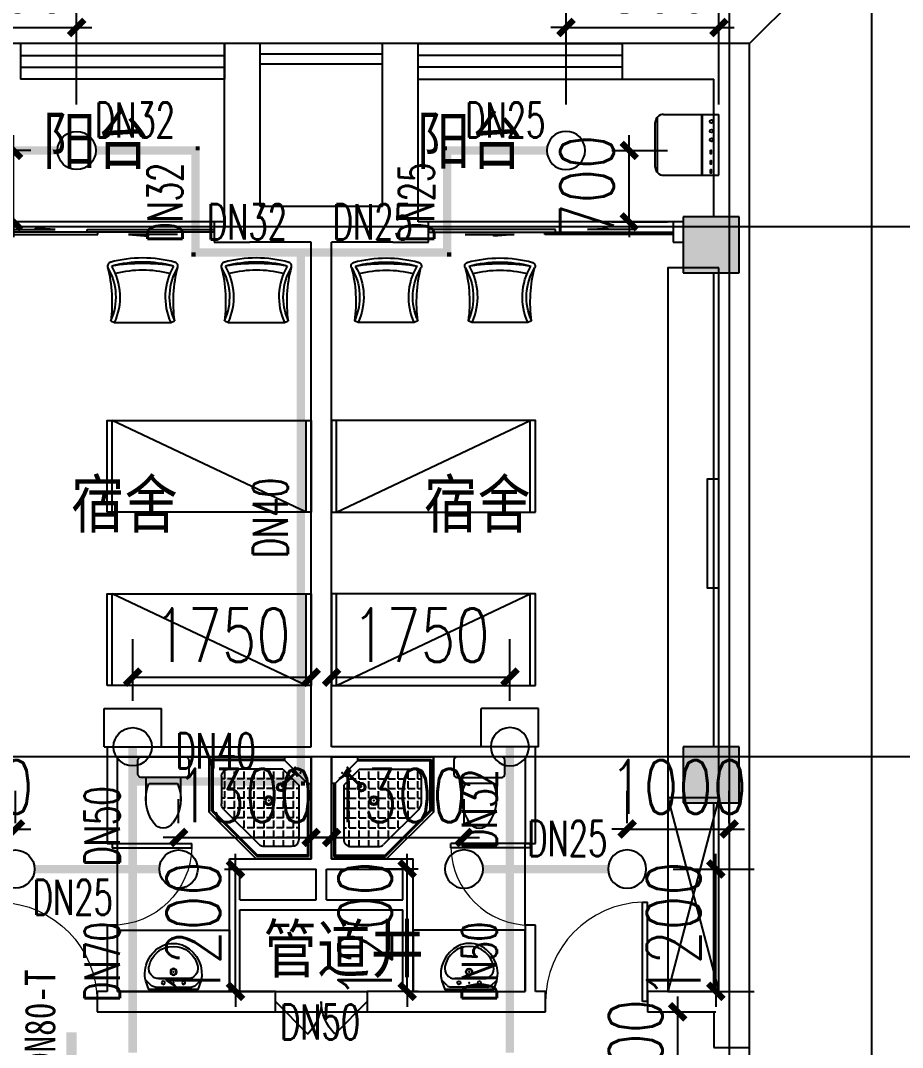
# Model space of a CAD drawing. Extents: x 0 to 2838408, y -923048 to 203859.
# Drawn here: x 2781013 to 2789663, y -199542 to -189467 of the extents above; entities that cross this region are included whole.
import ezdxf
from ezdxf.enums import TextEntityAlignment as Align

# ---------------------------------------------------------------- set-up
doc = ezdxf.new("R2010")
doc.units = 0
doc.header["$LTSCALE"] = 1000
for name, color, linetype in [('A-Fixt', 81, 'Continuous'), ('CLAYER', 7, 'Continuous'), ('COLUMN', 9, 'Continuous'), ('DOOR_FIRE', 4, 'Continuous'), ('DOTE', 8, 'Continuous'), ('E2-栏杆', 92, 'Continuous'), ('EQUIP_喷头', 7, 'Continuous'), ('GROUND', 2, 'Continuous'), ('PIPE-喷淋', 6, 'Continuous'), ('PUB_HATCH', 8, 'Continuous'), ('PUB_TEXT', 7, 'Continuous'), ('TEXT_喷淋', 7, 'Continuous'), ('TWT_DIM', 3, 'Continuous'), ('WALL', 9, 'Continuous'), ('WINDOW', 4, 'Continuous'), ('XREF', 8, 'Continuous'), ('抗震支吊架', 2, 'Continuous'), ('洁具', 213, 'Continuous'), ('配景', 3, 'Continuous')]:
    doc.layers.add(name, color=color, linetype=linetype)
doc.styles.add('_TCH_DIM_T3', font='SIMPLEX', dxfattribs={"width": 0.75, "bigfont": 'HZTXT'})
doc.styles.add('_TWT_PIPEDN', font='SIMPLEX', dxfattribs={"width": 0.8, "height": 2.3, "bigfont": 'HZTXT'})
doc.styles.add('kzcad', font='', dxfattribs={"width": 0.8})
doc.styles.get("Standard").update_dxf_attribs({"font": 'geniso.shx', "bigfont": 'hztxt.shx'})
doc.styles.get('kzcad').set_extended_font_data('SimSun')
doc.dimstyles.new('_TWT_ARCH&&150', dxfattribs={"dimtxt": 525, "dimasz": 150, "dimexe": 375, "dimexo": 450, "dimgap": 150, "dimtad": 1, "dimdec": 0, "dimzin": 0, "dimdsep": 46, "dimtxsty": '_TCH_DIM_T3', "dimblk": 'ARCHTICK', "dimcen": 0.09, "dimclrt": 7, "dimazin": 2, "dimtfac": 1, "dimtdec": 0, "dimtix": 1, "dimtmove": 2, "dimatfit": 3, "dimfxl": 1, "dimtolj": 1, "dimtzin": 0, "dimarcsym": 0})

# ---------------------------------------------------------------- blocks, each defined once
blk = doc.blocks.new('1F平面-CAD导入_dwg_Drawing4_t3_dwg_$plan$00001613-474159-1F-927810-1F')
at = {"layer": '洁具'}
for p, q in [((-30, 250), (-170, 250)), ((-200, 170), (-430, 170)), ((-260, -140), (-260, 140)), ((-200, -170), (-200, -220)), ((-170, -250), (-30, -250))]:
    blk.add_line(p, q, dxfattribs=at)
for points in [[(-200, 220), (-200, 170), (-200, -170), (-430, -170)], [(0, -220), (0, 220)]]:
    blk.add_lwpolyline(points, dxfattribs=at)
for centre, radius, start, end in [((-170, 220), 30, 90, 180), ((-30, 220), 30, 0, 90), ((-413, -227), 398, 67.4505, 126.6381), ((-590, 0), 110, 123.4509, 236.5491), ((-413, 227), 398, 233.3619, 292.5495), ((-170, -220), 30, 180, 270), ((-30, -220), 30, 270, 0)]:
    blk.add_arc(centre, radius, start, end, dxfattribs=at)
blk = doc.blocks.new('$lvtry$00000169')
at = {"color": 0}
for p, q in [((259, -36), (259, 0)), ((259, -36), (36, -259)), ((259, -24), (976, -24)), ((259, -36), (964, -36)), ((964, -36), (976, -24)), ((964, -36), (964, -525)), ((976, -24), (976, -530)), ((276, -120), (120, -276)), ((144, -151), (291, -298)), ((151, -144), (298, -291)), ((270, -213), (270, -143)), ((276, -120), (808, -120)), ((366, -213), (366, -143)), ((462, -213), (462, -143)), ((558, -213), (558, -143)), ((655, -213), (655, -143)), ((751, -213), (751, -143)), ((847, -213), (847, -143)), ((880, -192), (880, -460)), ((36, -259), (0, -259)), ((24, -259), (24, -976)), ((36, -259), (36, -964)), ((120, -276), (120, -808)), ((173, -309), (173, -239)), ((183, -213), (205, -213)), ((220, -213), (243, -213)), ((270, -213), (340, -213)), ((270, -263), (270, -239)), ((366, -213), (436, -213)), ((366, -309), (366, -239)), ((462, -213), (532, -213)), ((462, -309), (462, -239)), ((558, -213), (628, -213)), ((558, -309), (558, -239)), ((655, -213), (725, -213)), ((655, -309), (655, -239)), ((751, -213), (821, -213)), ((751, -309), (751, -239)), ((847, -213), (880, -213)), ((847, -309), (847, -239)), ((120, -309), (147, -309)), ((173, -309), (243, -309)), ((173, -405), (173, -335)), ((270, -405), (270, -335)), ((334, -309), (340, -309)), ((366, -309), (436, -309)), ((366, -405), (366, -335)), ((462, -309), (532, -309)), ((462, -405), (462, -335)), ((558, -309), (628, -309)), ((558, -405), (558, -335)), ((655, -309), (725, -309)), ((655, -405), (655, -335)), ((751, -309), (821, -309)), ((751, -405), (751, -335)), ((847, -309), (880, -309)), ((847, -405), (847, -335)), ((120, -405), (147, -405)), ((120, -501), (147, -501)), ((173, -405), (243, -405)), ((173, -501), (173, -431)), ((173, -501), (243, -501)), ((270, -405), (340, -405)), ((270, -501), (270, -431)), ((270, -501), (340, -501)), ((366, -405), (379, -405)), ((366, -501), (366, -431)), ((366, -501), (436, -501)), ((462, -405), (532, -405)), ((462, -501), (462, -431)), ((462, -501), (532, -501)), ((558, -405), (628, -405)), ((558, -501), (558, -431)), ((558, -501), (628, -501)), ((655, -405), (725, -405)), ((655, -501), (655, -431)), ((655, -501), (725, -501)), ((751, -405), (821, -405)), ((751, -501), (751, -431)), ((751, -501), (821, -501)), ((847, -405), (880, -405)), ((847, -501), (847, -431)), ((847, -501), (867, -501)), ((120, -598), (147, -598)), ((173, -598), (173, -528)), ((173, -598), (243, -598)), ((270, -598), (270, -528)), ((270, -598), (340, -598)), ((366, -598), (366, -528)), ((366, -598), (436, -598)), ((462, -598), (462, -528)), ((462, -598), (532, -598)), ((859, -511), (511, -859)), ((964, -525), (525, -964)), ((976, -530), (530, -976)), ((558, -598), (558, -528)), ((558, -598), (628, -598)), ((655, -598), (655, -528)), ((655, -598), (725, -598)), ((751, -598), (751, -528)), ((751, -598), (773, -598)), ((964, -525), (976, -530)), ((120, -694), (147, -694)), ((173, -694), (173, -624)), ((173, -694), (243, -694)), ((270, -694), (270, -624)), ((270, -694), (340, -694)), ((366, -694), (366, -624)), ((366, -694), (436, -694)), ((462, -694), (462, -624)), ((462, -694), (532, -694)), ((558, -694), (558, -624)), ((558, -694), (628, -694)), ((655, -694), (655, -624)), ((655, -694), (676, -694)), ((120, -790), (147, -790)), ((173, -790), (173, -720)), ((173, -790), (243, -790)), ((270, -790), (270, -720)), ((270, -790), (340, -790)), ((366, -790), (366, -720)), ((366, -790), (436, -790)), ((462, -790), (462, -720)), ((462, -790), (532, -790)), ((558, -790), (558, -720)), ((558, -790), (580, -790)), ((173, -878), (173, -816)), ((192, -880), (460, -880)), ((270, -880), (270, -816)), ((366, -880), (366, -816)), ((462, -880), (462, -816)), ((36, -964), (24, -976)), ((24, -976), (530, -976)), ((36, -964), (525, -964)), ((525, -964), (530, -976))]:
    blk.add_line(p, q, dxfattribs=at)
blk.add_lwpolyline([(0, 0), (0, -1000), (540, -1000), (1000, -540), (1000, 0)], close=True)
for points in [[(0, 0), (0, -1000)], [(0, 0), (1000, 0)], [(1000, 0), (1000, -540)], [(136, -190), (148, -178), (132, -162), (121, -174)], [(190, -136), (178, -148), (162, -132), (174, -121)], [(1000, -540), (540, -1000)], [(0, -1000), (540, -1000)]]:
    blk.add_lwpolyline(points, close=True, dxfattribs=at)
for radius in [43.8, 31.1]:
    blk.add_circle((416, -428), radius, dxfattribs=at)
for centre, radius, start, end in [((808, -192), 72, 0, 90), ((296, -296), 40.6, 142.583, 128.4197), ((296, -296), 28.6, 145.828, 125.6599), ((808, -460), 72, 315, 0), ((192, -808), 72, 180, 270), ((460, -808), 72, 270, 315)]:
    blk.add_arc(centre, radius, start, end, dxfattribs=at)
for p in [(103, -156, 0), (156, -102, 0), (416, -428, 0)]:
    blk.add_point(p, dxfattribs=at)
blk = doc.blocks.new('$lvtry$00000178')
at = {"color": 0}
for p, q in [((-238, 0), (238, 0)), ((-214, -36), (-272, -91)), ((-180, -23), (180, -23)), ((216, -37), (268, -91)), ((-142, -105), (140, -105)), ((140, -105), (-142, -105))]:
    blk.add_line(p, q, dxfattribs=at)
blk.add_lwpolyline([(-104, -430, 0.224698), (110, -425, 0.348046), (269, -79), (239, 0), (-241, 0), (-271, -79, 0.356844)], format="xyb", close=True, dxfattribs=at)
for centre, radius in [((-100, -65), 16.3), ((100, -65), 16.3), ((1, -172), 31.6)]:
    blk.add_circle(centre, radius, dxfattribs=at)
at = {"color": 0, "lineweight": 13}
blk.add_circle((1, -172), 23, dxfattribs=at)
at = {"color": 0}
for centre, radius, start, end in [((-180, -73), 50, 90, 133.181), ((180, -73), 50, 44.5607, 90), ((-142, -205), 100, 90, 190.5602), ((140, -205), 100, 349.4398, 90), ((-1, -179), 243, 190.5602, 349.4398)]:
    blk.add_arc(centre, radius, start, end, dxfattribs=at)
for p in [(0, -65), (1, -172)]:
    blk.add_point(p, dxfattribs=at)
blk = doc.blocks.new('A$C70365C93')
at = {"layer": '洁具'}
blk.add_lwpolyline([(-1900, 2300), (-1900, 1700), (-800, 1700), (-800, 2300)], close=True, dxfattribs=at)
blk.add_blockref('$lvtry$00000178', (-1350, 2280), dxfattribs=at)
at = {"layer": '洁具', "rotation": 180}
blk.add_blockref('$lvtry$00000169', (0, 0), dxfattribs=at)
at = {"layer": '洁具', "extrusion": (0, 0, -1), "xscale": -1, "zscale": -1, "rotation": 90}
blk.add_blockref('1F平面-CAD导入_dwg_Drawing4_t3_dwg_$plan$00001613-474159-1F-927810-1F', (1450, 0), dxfattribs=at)
blk = doc.blocks.new('单人床')
at = {"layer": 'A-Fixt'}
for p, q in [((47774, 13973), (48674, 13973)), ((47774, 12073), (48674, 13973)), ((47774, 12073), (48674, 12073))]:
    blk.add_line(p, q, dxfattribs=at)
blk.add_lwpolyline([(47774, 14023), (48674, 14023), (48674, 12023), (47774, 12023), (47774, 14023)], dxfattribs=at)
blk = doc.blocks.new('CH_AP01')
for p, q in [((-311, 17), (-275, 0)), ((-275, 0), (275, 0)), ((275, 0), (311, 17))]:
    blk.add_line(p, q)
for centre, radius, start, end in [((0, -579), 1213, 74.7104, 105.2896), ((-307, 555), 37.8, 100.1859, 202.8359), ((-1658, 202), 1360, 352.1659, 14.4283), ((-824, 250), 563, 335.5038, 31.0903), ((0, -579), 1173, 75.0287, 104.9713), ((0, -1278), 1857, 80.611, 99.389), ((-824, 250), 603, 335.5038, 30.2691), ((0, -579), 1093, 75.8767, 104.1233), ((824, 250), 603, 149.7309, 204.4962), ((824, 250), 563, 148.9097, 204.4962), ((1658, 202), 1360, 165.5717, 187.8341), ((307, 555), 37.8, 337.1641, 79.8141)]:
    blk.add_arc(centre, radius, start, end)
blk = doc.blocks.new('A$C61295E98')
at = {"color": 3}
for p, q in [((544, 598), (0, 598)), ((0, 598), (0, 0)), ((161, 598), (161, 0)), ((170, 0), (170, 598)), ((603, 572), (603, 26)), ((624, 518), (624, 80)), ((544, 0), (0, 0))]:
    blk.add_line(p, q, dxfattribs=at)
for points in [[(82, 540), (75, 540), (75, 577), (82, 577)], [(82, 453), (75, 453), (75, 490), (82, 490)], [(82, 353), (75, 353), (75, 389), (82, 389)]]:
    blk.add_lwpolyline(points, close=True, dxfattribs=at)
for centre in [(74, 250), (74, 164), (74, 71)]:
    blk.add_circle(centre, 15.7, dxfattribs=at)
for centre, start, end in [((544, 518), 360, 90), ((544, 80), 270, 0)]:
    blk.add_arc(centre, 80, start, end, dxfattribs=at)
blk = doc.blocks.new('宿舍')
at = {"layer": 'A-Fixt'}
for p, q in [((47854, 13802), (48354, 15702)), ((48354, 13802), (47854, 15702)), ((47854, 13802), (48354, 13802))]:
    blk.add_line(p, q, dxfattribs=at)
for points in [[(47854, 8602), (48354, 8602), (48354, 15702), (47854, 15702)], [(47854, 10676), (47970, 10676), (47970, 11743), (47854, 11743)]]:
    blk.add_lwpolyline(points, close=True, dxfattribs=at)
at = {"xscale": -1, "rotation": 90}
for p in [(63677, 60475), (63677, 58775)]:
    blk.add_blockref('单人床', p, dxfattribs=at)
at = {"layer": 'A-Fixt', "xscale": -1, "rotation": 180}
for p in [(50002, 9140), (51117, 9140)]:
    blk.add_blockref('CH_AP01', p, dxfattribs=at)
at = {"layer": '配景', "color": 252}
blk.add_blockref('A$C61295E98', (47854, 7097), dxfattribs=at)
blk = doc.blocks.new('$DorLib2D$00000116')
at = {"color": 0}
for p, q in [((-0.5, 0), (-0.146, 0.354)), ((0.5, 0), (0.146, 0.354))]:
    blk.add_line(p, q, dxfattribs=at)
for centre, start, end in [((-0.5, 0), 0, 45), ((0.5, 0), 135, 180)]:
    blk.add_arc(centre, 0.5, start, end, dxfattribs=at)
blk = doc.blocks.new('$DorLib2D$00000001')
for p, q in [((0.45, 0.975), (0.5, 0.975)), ((0.45, 0), (0.45, 0.975)), ((0.5, 0), (0.5, 0.975)), ((0.5, 0), (0.45, 0))]:
    blk.add_line(p, q)
at = {"lineweight": 13}
blk.add_arc((0.475, 0), 0.975, 91.4693, 180, dxfattribs=at)
blk = doc.blocks.new('$WINLIB2D$00000001')
at = {"color": 0}
for points in [[(-0.5, 0.5), (-0.5, -0.5)], [(-0.5, 0.5), (0.5, 0.5)], [(0.5, -0.5), (0.5, 0.5)], [(0.5, 0.1667), (-0.5, 0.1667)], [(0.5, -0.1667), (-0.5, -0.1667)], [(-0.5, -0.5), (0.5, -0.5)]]:
    blk.add_lwpolyline(points, dxfattribs=at)
blk = doc.blocks.new('$DorLib2D$00000131')
at = {"color": 0, "linetype": 'Continuous'}
for p, q in [((0.15, 0.125), (0.2319, 0.1973)), ((0.2319, 0.1973), (0.2319, 0.125)), ((-0.5, 0.125), (-0.5, 0)), ((0.0192, 0.125), (-0.5, 0.125)), ((0.0192, 0), (0.0192, 0.125)), ((0.35, 0.125), (0.15, 0.125)), ((-0.5, 0), (0.0192, 0)), ((-0.024, 0), (0.5, 0)), ((-0.024, -0.125), (-0.024, 0)), ((0.5, 0), (0.5, -0.125)), ((-0.35, -0.125), (-0.15, -0.125)), ((-0.2319, -0.1973), (-0.2319, -0.125)), ((-0.15, -0.125), (-0.2319, -0.1973)), ((0.5, -0.125), (-0.024, -0.125))]:
    blk.add_line(p, q, dxfattribs=at)
blk = doc.blocks.new('1F1')
at = {"layer": 'PUB_HATCH'}
for points in [[(2452016.7, -191392.2), (2451466.7, -191392.2), (2451466.7, -191942.2), (2452016.7, -191942.2)], [(2452016.7, -196592.2), (2451466.7, -196592.2), (2451466.7, -197142.2), (2452016.7, -197142.2)]]:
    blk.add_hatch(color=256, dxfattribs=at).paths.add_polyline_path(points)
at = {"layer": 'COLUMN'}
for p, q in [((2452016.7, -191392.2), (2451466.7, -191392.2)), ((2451466.7, -191392.2), (2451466.7, -191942.2)), ((2452016.7, -191942.2), (2452016.7, -191392.2)), ((2451466.7, -191942.2), (2452016.7, -191942.2)), ((2452016.7, -196592.2), (2451466.7, -196592.2)), ((2451466.7, -196592.2), (2451466.7, -197142.2)), ((2452016.7, -197142.2), (2452016.7, -196592.2)), ((2451466.7, -197142.2), (2452016.7, -197142.2))]:
    blk.add_line(p, q, dxfattribs=at)
at = {"layer": 'DOOR_FIRE'}
for p, q in [((2447466.7, -198992.2), (2448366.7, -198992.2)), ((2447466.7, -199192.2), (2448366.7, -199192.2))]:
    blk.add_line(p, q, dxfattribs=at)
at = {"layer": 'DOTE'}
for p, q in [((2451916.7, -187892.2), (2451916.7, -271092.2)), ((2453916.7, -191492.2), (2343216.7, -191492.2)), ((2453916.7, -196692.2), (2343216.7, -196692.2))]:
    blk.add_line(p, q, dxfattribs=at)
at = {"layer": 'E2-栏杆'}
for points in [[(2447316.7, -189792.2), (2448516.7, -189792.2)], [(2447316.7, -189892.2), (2448516.7, -189892.2)]]:
    blk.add_lwpolyline(points, dxfattribs=at)
at = {"layer": 'GROUND'}
for p, q in [((2452116.7, -189692.2), (2453316.7, -188492.2)), ((2453316.7, -270492.2), (2453316.7, -188492.2)), ((2452116.7, -189692.2), (2439316.7, -189692.2)), ((2452116.7, -269292.2), (2452116.7, -189692.2))]:
    blk.add_line(p, q, dxfattribs=at)
at = {"layer": 'WALL'}
for p, q in [((2447316.7, -189692.2), (2446966.7, -189692.2)), ((2446966.7, -189692.2), (2446966.7, -190042.2)), ((2447316.7, -191292.2), (2447316.7, -189692.2)), ((2448516.7, -191292.2), (2448516.7, -189692.2)), ((2448866.7, -189692.2), (2448516.7, -189692.2)), ((2448866.7, -190042.2), (2448866.7, -189692.2)), ((2452116.7, -189692.2), (2450866.7, -189692.2)), ((2450866.7, -189692.2), (2450866.7, -190042.2)), ((2452116.7, -191492.2), (2452116.7, -189692.2)), ((2446966.7, -191442.2), (2446966.7, -190042.2)), ((2448866.7, -191442.2), (2448866.7, -190042.2)), ((2450866.7, -190042.2), (2451766.7, -190042.2)), ((2451766.7, -191392.2), (2451766.7, -190042.2)), ((2447916.7, -191292.2), (2447316.7, -191292.2)), ((2448516.7, -191292.2), (2447916.7, -191292.2)), ((2446966.7, -191442.2), (2446866.7, -191442.2)), ((2446866.7, -191442.2), (2446866.7, -191642.2)), ((2448966.7, -191442.2), (2448866.7, -191442.2)), ((2448966.7, -191642.2), (2448966.7, -191442.2)), ((2451466.7, -191442.2), (2451366.7, -191442.2)), ((2451366.7, -191442.2), (2451366.7, -191642.2)), ((2452116.7, -196867.2), (2452116.7, -191492.2)), ((2446866.7, -191642.2), (2447216.7, -191642.2)), ((2447816.7, -191642.2), (2447216.7, -191642.2)), ((2447816.7, -196592.2), (2447816.7, -191642.2)), ((2448616.7, -191642.2), (2448016.7, -191642.2)), ((2448016.7, -196592.2), (2448016.7, -191642.2)), ((2448616.7, -191642.2), (2448966.7, -191642.2)), ((2451366.7, -191642.2), (2451466.7, -191642.2)), ((2451766.7, -196592.2), (2451766.7, -191942.2)), ((2445816.7, -196592.2), (2447816.7, -196592.2)), ((2445816.7, -196592.2), (2445816.7, -197542.2)), ((2450016.7, -196592.2), (2448016.7, -196592.2)), ((2450016.7, -197542.2), (2450016.7, -196592.2)), ((2445916.7, -196692.2), (2447816.7, -196692.2)), ((2445916.7, -197542.2), (2445916.7, -196692.2)), ((2447816.7, -197692.2), (2447816.7, -196692.2)), ((2448016.7, -197692.2), (2448016.7, -196692.2)), ((2449916.7, -196692.2), (2448016.7, -196692.2)), ((2449916.7, -196692.2), (2449916.7, -197542.2)), ((2452116.7, -199092.2), (2452116.7, -196867.2)), ((2451766.7, -198992.2), (2451766.7, -197142.2)), ((2445816.7, -197542.2), (2445916.7, -197542.2)), ((2449916.7, -197542.2), (2450016.7, -197542.2)), ((2447016.7, -197692.2), (2447816.7, -197692.2)), ((2447016.7, -198192.2), (2447016.7, -197692.2)), ((2448016.7, -197692.2), (2448816.7, -197692.2)), ((2448816.7, -198192.2), (2448816.7, -197692.2)), ((2447116.7, -197792.2), (2447866.7, -197792.2)), ((2447116.7, -198092.2), (2447116.7, -197792.2)), ((2447866.7, -198092.2), (2447866.7, -197792.2)), ((2447966.7, -197792.2), (2448716.7, -197792.2)), ((2447966.7, -198092.2), (2447966.7, -197792.2)), ((2448716.7, -198092.2), (2448716.7, -197792.2)), ((2447116.7, -198092.2), (2447866.7, -198092.2)), ((2447966.7, -198092.2), (2448716.7, -198092.2)), ((2447016.7, -198992.2), (2447016.7, -198192.2)), ((2447116.7, -198192.2), (2447916.7, -198192.2)), ((2447116.7, -198992.2), (2447116.7, -198192.2)), ((2447916.7, -198192.2), (2448716.7, -198192.2)), ((2448716.7, -198992.2), (2448716.7, -198192.2)), ((2448816.7, -198992.2), (2448816.7, -198192.2)), ((2445916.7, -198342.2), (2445816.7, -198342.2)), ((2445816.7, -198342.2), (2445816.7, -198992.2)), ((2445916.7, -198992.2), (2445916.7, -198342.2)), ((2450016.7, -198342.2), (2449916.7, -198342.2)), ((2449916.7, -198342.2), (2449916.7, -198992.2)), ((2450016.7, -198992.2), (2450016.7, -198342.2)), ((2445816.7, -198992.2), (2445716.7, -198992.2)), ((2445716.7, -198992.2), (2445716.7, -199192.2)), ((2445916.7, -198992.2), (2447016.7, -198992.2)), ((2447466.7, -198992.2), (2447116.7, -198992.2)), ((2447466.7, -199192.2), (2447466.7, -198992.2)), ((2448716.7, -198992.2), (2448366.7, -198992.2)), ((2448366.7, -198992.2), (2448366.7, -199192.2)), ((2448816.7, -198992.2), (2449916.7, -198992.2)), ((2450116.7, -198992.2), (2450016.7, -198992.2)), ((2450116.7, -199192.2), (2450116.7, -198992.2)), ((2451766.7, -198992.2), (2451116.7, -198992.2)), ((2451116.7, -198992.2), (2451116.7, -199192.2)), ((2452116.7, -199542.2), (2452116.7, -199092.2)), ((2445716.7, -199192.2), (2445816.7, -199192.2)), ((2445816.7, -199192.2), (2447016.7, -199192.2)), ((2447016.7, -199192.2), (2447466.7, -199192.2)), ((2448366.7, -199192.2), (2448816.7, -199192.2)), ((2448816.7, -199192.2), (2450016.7, -199192.2)), ((2450016.7, -199192.2), (2450116.7, -199192.2)), ((2451116.7, -199192.2), (2451766.7, -199192.2)), ((2451766.7, -199192.2), (2451766.7, -199542.2)), ((2451766.7, -199542.2), (2452116.7, -199542.2))]:
    blk.add_line(p, q, dxfattribs=at)
at = {"layer": 'WINDOW'}
for p, q in [((2446866.7, -191442.2), (2444466.7, -191442.2)), ((2451366.7, -191442.2), (2448966.7, -191442.2)), ((2445916.7, -198342.2), (2445916.7, -197542.2)), ((2449916.7, -198342.2), (2449916.7, -197542.2))]:
    blk.add_line(p, q, dxfattribs=at)
at = {"xscale": -1, "rotation": 180}
for name, p in [('宿舍', (2396162.9, -183290.5)), ('A$C70365C93', (2447816.7, -196692.2))]:
    blk.add_blockref(name, p, dxfattribs=at)
at = {"rotation": 180}
for name, p in [('宿舍', (2499670.6, -183290.5)), ('A$C70365C93', (2448016.7, -196692.2))]:
    blk.add_blockref(name, p, dxfattribs=at)
at = {"layer": 'DOOR_FIRE', "xscale": 900, "yscale": -900, "zscale": 200}
blk.add_blockref('$DorLib2D$00000116', (2447916.7, -199092.2), dxfattribs=at)
at = {"layer": 'WINDOW'}
for name, p, xscale, yscale, zscale, rotation in [('$WINLIB2D$00000001', (2445966.7, -189867.2), 2000, 350, 2000, 180), ('$WINLIB2D$00000001', (2449866.7, -189867.2), -2000, 350, -2000, 180), ('$DorLib2D$00000131', (2445666.7, -191542.2), 2400, -200, 2400, 180), ('$DorLib2D$00000131', (2450166.7, -191542.2), -2400, -200, -2400, 180), ('$DorLib2D$00000001', (2445866.7, -197942.2), 800, -800, 800, 90), ('$DorLib2D$00000001', (2449966.7, -197942.2), 800, 800, 800, 90)]:
    blk.add_blockref(name, p, dxfattribs=dict(at, xscale=xscale, yscale=yscale, zscale=zscale, rotation=rotation))
at = {"layer": 'WINDOW', "yscale": 1000}
for p, xscale, zscale in [((2445216.7, -199092.2), -1000, -1000), ((2450616.7, -199092.2), 1000, 1000)]:
    blk.add_blockref('$DorLib2D$00000001', p, dxfattribs=dict(at, xscale=xscale, zscale=zscale))
at = {"layer": 'CLAYER'}
blk.add_text('管道井', height=525, dxfattribs=at).set_placement((2447349.1, -198855.2))
at = {"layer": 'PUB_TEXT'}
for s, p in [('阳台', (2445184.3, -190924.1)), ('阳台', (2448851.3, -190924.1)), ('宿舍', (2445460.1, -194491.9)), ('宿舍', (2448922, -194491.9))]:
    blk.add_text(s, height=525, dxfattribs=at).set_placement(p)
blk = doc.blocks.new('_ArchTick')
at = {"color": 0, "linetype": 'ByBlock', "const_width": 0.4}
blk.add_lwpolyline([(-0.5, -0.5), (0.5, 0.5)], dxfattribs=at)
blk = doc.blocks.new('*D1289')
at = {"layer": 'Defpoints', "color": 0, "linetype": 'ByBlock', "transparency": 16777216}
for p in [(2781563, -189535), (2780063, -190742), (2781563, -190742)]:
    blk.add_point(p, dxfattribs=at)
at = {"layer": 'TWT_DIM', "color": 0, "linetype": 'ByBlock', "lineweight": -2, "transparency": 16777216}
for p, q in [((2780063, -190292), (2780063, -189160)), ((2781563, -190292), (2781563, -189160)), ((2780063, -189535), (2779913, -189535)), ((2780063, -189535), (2781563, -189535)), ((2781563, -189535), (2781713, -189535))]:
    blk.add_line(p, q, dxfattribs=at)
at = {"layer": 'TWT_DIM', "color": 0, "linetype": 'ByBlock', "lineweight": -2, "transparency": 16777216, "xscale": 150, "yscale": 150, "zscale": 150}
blk.add_blockref('_ArchTick', (2780063, -189535), dxfattribs=at)
at = {"layer": 'TWT_DIM', "color": 0, "linetype": 'ByBlock', "lineweight": -2, "transparency": 16777216, "xscale": 150, "yscale": 150, "zscale": 150, "rotation": 180}
blk.add_blockref('_ArchTick', (2781563, -189535), dxfattribs=at)
at = {"layer": 'TWT_DIM', "color": 7, "linetype": 'ByBlock', "transparency": 16777216, "insert": (2780813, -189122), "char_height": 525, "attachment_point": 5, "style": '_TCH_DIM_T3'}
blk.add_mtext('\\A1;1500', dxfattribs=at)
blk = doc.blocks.new('*D1290')
at = {"layer": 'Defpoints', "color": 0, "linetype": 'ByBlock', "transparency": 16777216}
for p in [(2780944, -190742), (2781563, -190742), (2781563, -191442)]:
    blk.add_point(p, dxfattribs=at)
at = {"layer": 'TWT_DIM', "color": 0, "linetype": 'ByBlock', "lineweight": -2, "transparency": 16777216}
for p, q in [((2780944, -190742), (2780944, -190592)), ((2781113, -190742), (2780569, -190742)), ((2780944, -191442), (2780944, -190742)), ((2781113, -191442), (2780569, -191442)), ((2780944, -191442), (2780944, -191592))]:
    blk.add_line(p, q, dxfattribs=at)
at = {"layer": 'TWT_DIM', "color": 0, "linetype": 'ByBlock', "lineweight": -2, "transparency": 16777216, "xscale": 150, "yscale": 150, "zscale": 150}
for p, rotation in [((2780944, -190742), 270), ((2780944, -191442), 90)]:
    blk.add_blockref('_ArchTick', p, dxfattribs=dict(at, rotation=rotation))
at = {"layer": 'TWT_DIM', "color": 7, "linetype": 'ByBlock', "transparency": 16777216, "insert": (2780531, -191092), "char_height": 525, "attachment_point": 5, "rotation": 90, "style": '_TCH_DIM_T3'}
blk.add_mtext('\\A1;700', dxfattribs=at)
blk = doc.blocks.new('*D1291')
at = {"layer": 'Defpoints', "color": 0, "linetype": 'ByBlock', "transparency": 16777216}
for p in [(2785363, -197482), (2784063, -197792), (2785363, -197792)]:
    blk.add_point(p, dxfattribs=at)
at = {"layer": 'TWT_DIM', "color": 0, "linetype": 'ByBlock', "lineweight": -2, "transparency": 16777216}
for p, q in [((2784063, -197342), (2784063, -197107)), ((2785363, -197342), (2785363, -197107)), ((2784063, -197482), (2783913, -197482)), ((2784063, -197482), (2785363, -197482)), ((2785363, -197482), (2785513, -197482))]:
    blk.add_line(p, q, dxfattribs=at)
at = {"layer": 'TWT_DIM', "color": 0, "linetype": 'ByBlock', "lineweight": -2, "transparency": 16777216, "xscale": 150, "yscale": 150, "zscale": 150}
blk.add_blockref('_ArchTick', (2784063, -197482), dxfattribs=at)
at = {"layer": 'TWT_DIM', "color": 0, "linetype": 'ByBlock', "lineweight": -2, "transparency": 16777216, "xscale": 150, "yscale": 150, "zscale": 150, "rotation": 180}
blk.add_blockref('_ArchTick', (2785363, -197482), dxfattribs=at)
at = {"layer": 'TWT_DIM', "color": 7, "linetype": 'ByBlock', "transparency": 16777216, "insert": (2784713, -197070), "char_height": 525, "attachment_point": 5, "style": '_TCH_DIM_T3'}
blk.add_mtext('\\A1;1300', dxfattribs=at)
blk = doc.blocks.new('*D1292')
at = {"layer": 'Defpoints', "color": 0, "linetype": 'ByBlock', "transparency": 16777216}
for p in [(2783863, -197482), (2782563, -197792), (2783863, -197792)]:
    blk.add_point(p, dxfattribs=at)
at = {"layer": 'TWT_DIM', "color": 0, "linetype": 'ByBlock', "lineweight": -2, "transparency": 16777216}
for p, q in [((2782563, -197342), (2782563, -197107)), ((2783863, -197342), (2783863, -197107)), ((2782563, -197482), (2782413, -197482)), ((2782563, -197482), (2783863, -197482)), ((2783863, -197482), (2784013, -197482))]:
    blk.add_line(p, q, dxfattribs=at)
at = {"layer": 'TWT_DIM', "color": 0, "linetype": 'ByBlock', "lineweight": -2, "transparency": 16777216, "xscale": 150, "yscale": 150, "zscale": 150}
blk.add_blockref('_ArchTick', (2782563, -197482), dxfattribs=at)
at = {"layer": 'TWT_DIM', "color": 0, "linetype": 'ByBlock', "lineweight": -2, "transparency": 16777216, "xscale": 150, "yscale": 150, "zscale": 150, "rotation": 180}
blk.add_blockref('_ArchTick', (2783863, -197482), dxfattribs=at)
at = {"layer": 'TWT_DIM', "color": 7, "linetype": 'ByBlock', "transparency": 16777216, "insert": (2783213, -197070), "char_height": 525, "attachment_point": 5, "style": '_TCH_DIM_T3'}
blk.add_mtext('\\A1;1300', dxfattribs=at)
blk = doc.blocks.new('*D1293')
at = {"layer": 'Defpoints', "color": 0, "linetype": 'ByBlock', "transparency": 16777216}
for p in [(2787863, -189535), (2786363, -190742), (2787863, -190742)]:
    blk.add_point(p, dxfattribs=at)
at = {"layer": 'TWT_DIM', "color": 0, "linetype": 'ByBlock', "lineweight": -2, "transparency": 16777216}
for p, q in [((2786363, -190292), (2786363, -189160)), ((2787863, -190292), (2787863, -189160)), ((2786363, -189535), (2786213, -189535)), ((2786363, -189535), (2787863, -189535)), ((2787863, -189535), (2788013, -189535))]:
    blk.add_line(p, q, dxfattribs=at)
at = {"layer": 'TWT_DIM', "color": 0, "linetype": 'ByBlock', "lineweight": -2, "transparency": 16777216, "xscale": 150, "yscale": 150, "zscale": 150}
blk.add_blockref('_ArchTick', (2786363, -189535), dxfattribs=at)
at = {"layer": 'TWT_DIM', "color": 0, "linetype": 'ByBlock', "lineweight": -2, "transparency": 16777216, "xscale": 150, "yscale": 150, "zscale": 150, "rotation": 180}
blk.add_blockref('_ArchTick', (2787863, -189535), dxfattribs=at)
at = {"layer": 'TWT_DIM', "color": 7, "linetype": 'ByBlock', "transparency": 16777216, "insert": (2787113, -189122), "char_height": 525, "attachment_point": 5, "style": '_TCH_DIM_T3'}
blk.add_mtext('\\A1;1500', dxfattribs=at)
blk = doc.blocks.new('*D1294')
at = {"layer": 'Defpoints', "color": 0, "linetype": 'ByBlock', "transparency": 16777216}
for p in [(2786363, -190742), (2786982, -190742), (2786363, -191442)]:
    blk.add_point(p, dxfattribs=at)
at = {"layer": 'TWT_DIM', "color": 0, "linetype": 'ByBlock', "lineweight": -2, "transparency": 16777216}
for p, q in [((2786982, -190742), (2786982, -190592)), ((2786813, -190742), (2787357, -190742)), ((2786982, -191442), (2786982, -190742)), ((2786813, -191442), (2787357, -191442)), ((2786982, -191442), (2786982, -191592))]:
    blk.add_line(p, q, dxfattribs=at)
at = {"layer": 'TWT_DIM', "color": 0, "linetype": 'ByBlock', "lineweight": -2, "transparency": 16777216, "xscale": 150, "yscale": 150, "zscale": 150}
for p, rotation in [((2786982, -190742), 270), ((2786982, -191442), 90)]:
    blk.add_blockref('_ArchTick', p, dxfattribs=dict(at, rotation=rotation))
at = {"layer": 'TWT_DIM', "color": 7, "linetype": 'ByBlock', "transparency": 16777216, "insert": (2786569, -191092), "char_height": 525, "attachment_point": 5, "rotation": 90, "style": '_TCH_DIM_T3'}
blk.add_mtext('\\A1;700', dxfattribs=at)
blk = doc.blocks.new('*D1295')
at = {"layer": 'Defpoints', "color": 0, "linetype": 'ByBlock', "transparency": 16777216}
for p in [(2785813, -195910), (2784063, -196592), (2785813, -196592)]:
    blk.add_point(p, dxfattribs=at)
at = {"layer": 'TWT_DIM', "color": 0, "linetype": 'ByBlock', "lineweight": -2, "transparency": 16777216}
for p, q in [((2784063, -196142), (2784063, -195535)), ((2785813, -196142), (2785813, -195535)), ((2784063, -195910), (2785813, -195910))]:
    blk.add_line(p, q, dxfattribs=at)
at = {"layer": 'TWT_DIM', "color": 0, "linetype": 'ByBlock', "lineweight": -2, "transparency": 16777216, "xscale": 150, "yscale": 150, "zscale": 150, "rotation": 180}
blk.add_blockref('_ArchTick', (2784063, -195910), dxfattribs=at)
at = {"layer": 'TWT_DIM', "color": 0, "linetype": 'ByBlock', "lineweight": -2, "transparency": 16777216, "xscale": 150, "yscale": 150, "zscale": 150}
blk.add_blockref('_ArchTick', (2785813, -195910), dxfattribs=at)
at = {"layer": 'TWT_DIM', "color": 7, "linetype": 'ByBlock', "transparency": 16777216, "insert": (2784938, -195497), "char_height": 525, "attachment_point": 5, "style": '_TCH_DIM_T3'}
blk.add_mtext('\\A1;1750', dxfattribs=at)
blk = doc.blocks.new('*D1296')
at = {"layer": 'Defpoints', "color": 0, "linetype": 'ByBlock', "transparency": 16777216}
for p in [(2787963, -197399), (2786963, -197792), (2787963, -197792)]:
    blk.add_point(p, dxfattribs=at)
at = {"layer": 'TWT_DIM', "color": 0, "linetype": 'ByBlock', "lineweight": -2, "transparency": 16777216}
for p, q in [((2786963, -197342), (2786963, -197024)), ((2787963, -197342), (2787963, -197024)), ((2786963, -197399), (2786813, -197399)), ((2786963, -197399), (2787963, -197399)), ((2787963, -197399), (2788113, -197399))]:
    blk.add_line(p, q, dxfattribs=at)
at = {"layer": 'TWT_DIM', "color": 0, "linetype": 'ByBlock', "lineweight": -2, "transparency": 16777216, "xscale": 150, "yscale": 150, "zscale": 150}
blk.add_blockref('_ArchTick', (2786963, -197399), dxfattribs=at)
at = {"layer": 'TWT_DIM', "color": 0, "linetype": 'ByBlock', "lineweight": -2, "transparency": 16777216, "xscale": 150, "yscale": 150, "zscale": 150, "rotation": 180}
blk.add_blockref('_ArchTick', (2787963, -197399), dxfattribs=at)
at = {"layer": 'TWT_DIM', "color": 7, "linetype": 'ByBlock', "transparency": 16777216, "insert": (2787463, -196986), "char_height": 525, "attachment_point": 5, "style": '_TCH_DIM_T3'}
blk.add_mtext('\\A1;1000', dxfattribs=at)
blk = doc.blocks.new('*D1297')
at = {"layer": 'Defpoints', "color": 0, "linetype": 'ByBlock', "transparency": 16777216}
for p in [(2784805, -197792), (2785363, -197792), (2785363, -198992)]:
    blk.add_point(p, dxfattribs=at)
at = {"layer": 'TWT_DIM', "color": 0, "linetype": 'ByBlock', "lineweight": -2, "transparency": 16777216}
for p, q in [((2784805, -197792), (2784805, -197642)), ((2784913, -197792), (2784430, -197792)), ((2784805, -198992), (2784805, -197792)), ((2784913, -198992), (2784430, -198992)), ((2784805, -198992), (2784805, -199142))]:
    blk.add_line(p, q, dxfattribs=at)
at = {"layer": 'TWT_DIM', "color": 0, "linetype": 'ByBlock', "lineweight": -2, "transparency": 16777216, "xscale": 150, "yscale": 150, "zscale": 150}
for p, rotation in [((2784805, -197792), 270), ((2784805, -198992), 90)]:
    blk.add_blockref('_ArchTick', p, dxfattribs=dict(at, rotation=rotation))
at = {"layer": 'TWT_DIM', "color": 7, "linetype": 'ByBlock', "transparency": 16777216, "insert": (2784392, -198392), "char_height": 525, "attachment_point": 5, "rotation": 90, "style": '_TCH_DIM_T3'}
blk.add_mtext('\\A1;1200', dxfattribs=at)
blk = doc.blocks.new('*D1298')
at = {"layer": 'Defpoints', "color": 0, "linetype": 'ByBlock', "transparency": 16777216}
for p in [(2786963, -197792), (2787832, -197792), (2786963, -198992)]:
    blk.add_point(p, dxfattribs=at)
at = {"layer": 'TWT_DIM', "color": 0, "linetype": 'ByBlock', "lineweight": -2, "transparency": 16777216}
for p, q in [((2787832, -197792), (2787832, -197642)), ((2787413, -197792), (2788207, -197792)), ((2787832, -198992), (2787832, -197792)), ((2787413, -198992), (2788207, -198992)), ((2787832, -198992), (2787832, -199142))]:
    blk.add_line(p, q, dxfattribs=at)
at = {"layer": 'TWT_DIM', "color": 0, "linetype": 'ByBlock', "lineweight": -2, "transparency": 16777216, "xscale": 150, "yscale": 150, "zscale": 150}
for p, rotation in [((2787832, -197792), 270), ((2787832, -198992), 90)]:
    blk.add_blockref('_ArchTick', p, dxfattribs=dict(at, rotation=rotation))
at = {"layer": 'TWT_DIM', "color": 7, "linetype": 'ByBlock', "transparency": 16777216, "insert": (2787419, -198392), "char_height": 525, "attachment_point": 5, "rotation": 90, "style": '_TCH_DIM_T3'}
blk.add_mtext('\\A1;1200', dxfattribs=at)
blk = doc.blocks.new('*D1299')
at = {"layer": 'Defpoints', "color": 0, "linetype": 'ByBlock', "transparency": 16777216}
for p in [(2783863, -195910), (2782113, -196592), (2783863, -196592)]:
    blk.add_point(p, dxfattribs=at)
at = {"layer": 'TWT_DIM', "color": 0, "linetype": 'ByBlock', "lineweight": -2, "transparency": 16777216}
for p, q in [((2782113, -196142), (2782113, -195535)), ((2783863, -196142), (2783863, -195535)), ((2782113, -195910), (2783863, -195910))]:
    blk.add_line(p, q, dxfattribs=at)
at = {"layer": 'TWT_DIM', "color": 0, "linetype": 'ByBlock', "lineweight": -2, "transparency": 16777216, "xscale": 150, "yscale": 150, "zscale": 150, "rotation": 180}
blk.add_blockref('_ArchTick', (2782113, -195910), dxfattribs=at)
at = {"layer": 'TWT_DIM', "color": 0, "linetype": 'ByBlock', "lineweight": -2, "transparency": 16777216, "xscale": 150, "yscale": 150, "zscale": 150}
blk.add_blockref('_ArchTick', (2783863, -195910), dxfattribs=at)
at = {"layer": 'TWT_DIM', "color": 7, "linetype": 'ByBlock', "transparency": 16777216, "insert": (2782988, -195497), "char_height": 525, "attachment_point": 5, "style": '_TCH_DIM_T3'}
blk.add_mtext('\\A1;1750', dxfattribs=at)
blk = doc.blocks.new('*D1300')
at = {"layer": 'Defpoints', "color": 0, "linetype": 'ByBlock', "transparency": 16777216}
for p in [(2780963, -197399), (2779963, -197792), (2780963, -197792)]:
    blk.add_point(p, dxfattribs=at)
at = {"layer": 'TWT_DIM', "color": 0, "linetype": 'ByBlock', "lineweight": -2, "transparency": 16777216}
for p, q in [((2779963, -197342), (2779963, -197024)), ((2780963, -197342), (2780963, -197024)), ((2779963, -197399), (2779813, -197399)), ((2779963, -197399), (2780963, -197399)), ((2780963, -197399), (2781113, -197399))]:
    blk.add_line(p, q, dxfattribs=at)
at = {"layer": 'TWT_DIM', "color": 0, "linetype": 'ByBlock', "lineweight": -2, "transparency": 16777216, "xscale": 150, "yscale": 150, "zscale": 150}
blk.add_blockref('_ArchTick', (2779963, -197399), dxfattribs=at)
at = {"layer": 'TWT_DIM', "color": 0, "linetype": 'ByBlock', "lineweight": -2, "transparency": 16777216, "xscale": 150, "yscale": 150, "zscale": 150, "rotation": 180}
blk.add_blockref('_ArchTick', (2780963, -197399), dxfattribs=at)
at = {"layer": 'TWT_DIM', "color": 7, "linetype": 'ByBlock', "transparency": 16777216, "insert": (2780463, -196986), "char_height": 525, "attachment_point": 5, "style": '_TCH_DIM_T3'}
blk.add_mtext('\\A1;1000', dxfattribs=at)
blk = doc.blocks.new('*D1301')
at = {"layer": 'Defpoints', "color": 0, "linetype": 'ByBlock', "transparency": 16777216}
for p in [(2782563, -197792), (2783120, -197792), (2782563, -198992)]:
    blk.add_point(p, dxfattribs=at)
at = {"layer": 'TWT_DIM', "color": 0, "linetype": 'ByBlock', "lineweight": -2, "transparency": 16777216}
for p, q in [((2783120, -197792), (2783120, -197642)), ((2783013, -197792), (2783495, -197792)), ((2783120, -198992), (2783120, -197792)), ((2783013, -198992), (2783495, -198992)), ((2783120, -198992), (2783120, -199142))]:
    blk.add_line(p, q, dxfattribs=at)
at = {"layer": 'TWT_DIM', "color": 0, "linetype": 'ByBlock', "lineweight": -2, "transparency": 16777216, "xscale": 150, "yscale": 150, "zscale": 150}
for p, rotation in [((2783120, -197792), 270), ((2783120, -198992), 90)]:
    blk.add_blockref('_ArchTick', p, dxfattribs=dict(at, rotation=rotation))
at = {"layer": 'TWT_DIM', "color": 7, "linetype": 'ByBlock', "transparency": 16777216, "insert": (2782708, -198392), "char_height": 525, "attachment_point": 5, "rotation": 90, "style": '_TCH_DIM_T3'}
blk.add_mtext('\\A1;1200', dxfattribs=at)
blk = doc.blocks.new('*D1330')
at = {"layer": 'Defpoints', "color": 0, "linetype": 'ByBlock', "transparency": 16777216}
for p in [(2786763, -199192), (2787458, -199192), (2786763, -200292)]:
    blk.add_point(p, dxfattribs=at)
at = {"layer": 'TWT_DIM', "color": 0, "linetype": 'ByBlock', "lineweight": -2, "transparency": 16777216}
for p, q in [((2787458, -199192), (2787458, -199042)), ((2787213, -199192), (2787833, -199192)), ((2787458, -200292), (2787458, -199192)), ((2787213, -200292), (2787833, -200292)), ((2787458, -200292), (2787458, -200442))]:
    blk.add_line(p, q, dxfattribs=at)
at = {"layer": 'TWT_DIM', "color": 0, "linetype": 'ByBlock', "lineweight": -2, "transparency": 16777216, "xscale": 150, "yscale": 150, "zscale": 150}
for p, rotation in [((2787458, -199192), 270), ((2787458, -200292), 90)]:
    blk.add_blockref('_ArchTick', p, dxfattribs=dict(at, rotation=rotation))
at = {"layer": 'TWT_DIM', "color": 7, "linetype": 'ByBlock', "transparency": 16777216, "insert": (2787045, -199742), "char_height": 525, "attachment_point": 5, "rotation": 90, "style": '_TCH_DIM_T3'}
blk.add_mtext('\\A1;1100', dxfattribs=at)
blk = doc.blocks.new('$TwtSys$00000125')
blk.add_circle((0, 0, 0), 1)
blk = doc.blocks.new('$TwtSys$00000131')
for p, q in [((-1.5, 0), (-1.5, 2)), ((-1.5, 2), (1.5, 2)), ((1.5, 0, 0), (1.5, 2, 0)), ((-1.5, 0), (-1, 0)), ((1, 0, 0), (1.5, 0, 0))]:
    blk.add_line(p, q)
blk.add_circle((0, 0), 1)

msp = doc.modelspace()

# ---------------------------------------------------------------- hatches: boundary and pattern name
at = {"layer": 'PIPE-喷淋', "linetype": 'ByBlock'}
for points in [[(2782729.3, -190742.2), (2782770.6, -190742.2), (2782770.6, -190700.9)], [(2782729.3, -190742.2), (2782729.3, -190700.9), (2782770.6, -190700.9)], [(2785195.8, -190742.2), (2785154.5, -190742.2), (2785154.5, -190700.9)], [(2785195.8, -190742.2), (2785195.8, -190700.9), (2785154.5, -190700.9)], [(2782729.3, -191742.2), (2782729.3, -191783.4), (2782688.1, -191783.4)], [(2782729.3, -191742.2), (2782688.1, -191742.2), (2782688.1, -191783.4)], [(2785195.8, -191742.2), (2785195.8, -191783.4), (2785237, -191783.4)], [(2785195.8, -191742.2), (2785237, -191742.2), (2785237, -191783.4)], [(2783762.5, -196931.7), (2783762.5, -196972.9), (2783803.8, -196972.9)], [(2783762.5, -196931.7), (2783803.8, -196931.7), (2783803.8, -196972.9)]]:
    msp.add_hatch(color=256, dxfattribs=at).paths.add_polyline_path(points)

# ---------------------------------------------------------------- linework, layer by layer
at = {"layer": 'PIPE-喷淋', "linetype": 'ByBlock', "ltscale": 1.5, "const_width": 82.5}
for points in [[(2781375, -190742.2), (2778550, -190742.2)], [(2782729.3, -190742.2), (2781750, -190742.2)], [(2782729.3, -191742.2), (2782729.3, -190742.2)], [(2785195.8, -191742.2), (2785195.8, -190742.2)], [(2785195.8, -190742.2), (2786175, -190742.2)], [(2783762.5, -191742.2), (2782729.3, -191742.2)], [(2783762.5, -196931.7), (2783762.5, -191742.2)], [(2783762.5, -191742.2), (2785195.8, -191742.2)], [(2782112.5, -196592.2), (2782112.5, -196931.7)], [(2785812.5, -196592.2), (2785812.5, -197792.2)], [(2782112.5, -196931.7), (2783762.5, -196931.7)], [(2782112.5, -196931.7), (2782112.5, -197792.2)], [(2781150, -197792.2), (2782112.5, -197792.2)], [(2782112.5, -197792.2), (2782112.5, -199592.2)], [(2782112.5, -197792.2), (2782375, -197792.2)], [(2785550, -197792.2), (2785812.5, -197792.2)], [(2785812.5, -197792.2), (2786775, -197792.2)], [(2785812.5, -197792.2), (2785812.5, -199592.2)]]:
    msp.add_lwpolyline(points, dxfattribs=at)
at = {"layer": '抗震支吊架', "color": 4, "const_width": 100}
msp.add_lwpolyline([(2781512.5, -199792.2), (2781512.5, -199392.2)], dxfattribs=at)

# ---------------------------------------------------------------- block references
at = {"layer": 'EQUIP_喷头', "linetype": 'ByBlock', "xscale": 187.5, "yscale": 187.5, "zscale": 187.5}
for name, p in [('$TwtSys$00000125', (2781562.5, -190742.2)), ('$TwtSys$00000131', (2782112.5, -196592.2)), ('$TwtSys$00000125', (2780962.5, -197792.2)), ('$TwtSys$00000125', (2782562.5, -197792.2))]:
    msp.add_blockref(name, p, dxfattribs=at)
at = {"layer": 'EQUIP_喷头', "linetype": 'ByBlock', "xscale": 187.5, "yscale": -187.5, "zscale": 187.5, "rotation": 180}
for name, p in [('$TwtSys$00000125', (2786362.5, -190742.2)), ('$TwtSys$00000131', (2785812.5, -196592.2)), ('$TwtSys$00000125', (2785362.5, -197792.2)), ('$TwtSys$00000125', (2786962.5, -197792.2))]:
    msp.add_blockref(name, p, dxfattribs=at)
at = {"layer": 'XREF'}
msp.add_blockref('1F1', (336045.8, 0), dxfattribs=at)

# ---------------------------------------------------------------- texts
at = {"layer": 'TEXT_喷淋', "color": 251, "linetype": 'ByBlock', "style": '_TWT_PIPEDN', "width": 0.64}
for s, p in [('DN32', (2781741.1, -190614.7)), ('DN25', (2785374.4, -190614.7)), ('DN32', (2782841.1, -191614.7)), ('DN25', (2784074.4, -191614.7)), ('DN40', (2782532.7, -196804.2)), ('DN25', (2785982.7, -197664.7)), ('DN25', (2781132.7, -198241.3)), ('DN50', (2783557.7, -199464.7))]:
    msp.add_text(s, height=345, dxfattribs=at).set_placement(p)
for s, p in [('DN32', (2782601.8, -191647)), ('DN25', (2785068.3, -191647)), ('DN40', (2783635, -194741.7)), ('DN32', (2785685, -197597)), ('DN50', (2781985, -197766.7)), ('DN50', (2785685, -199097))]:
    msp.add_text(s, height=345, rotation=90, dxfattribs=at).set_placement(p)
at = {"layer": 'TEXT_喷淋', "linetype": 'ByBlock', "style": '_TWT_PIPEDN', "width": 0.64}
msp.add_text('DN70', height=345, rotation=90, dxfattribs=at).set_placement((2781985, -199097))
at = {"layer": '抗震支吊架', "color": 4, "style": 'kzcad', "width": 0.8}
msp.add_text('KZS-DN80-T', height=300, rotation=89.88539, dxfattribs=at).set_placement((2781352.5, -199592.2), align=Align.CENTER)

# ---------------------------------------------------------------- dimensions: what is measured, and where the dimension line sits
at = {"layer": 'TWT_DIM', "linetype": 'ByBlock'}
for p1, p2, distance, picture, middle in [((2780062.5, -190742.2), (2781562.5, -190742.2), 1207.4, '*D1289', (2780812.5, -189122.3)), ((2786362.5, -190742.2), (2787862.5, -190742.2), 1207.4, '*D1293', (2787112.5, -189122.3)), ((2781562.5, -191442.2), (2781562.5, -190742.2), 619, '*D1290', (2780531, -191092.2)), ((2786362.5, -191442.2), (2786362.5, -190742.2), -619, '*D1294', (2786569, -191092.2)), ((2782112.5, -196592.2), (2783862.5, -196592.2), 682.4, '*D1299', (2782987.5, -195497.3)), ((2784062.5, -196592.2), (2785812.5, -196592.2), 682.4, '*D1295', (2784937.5, -195497.3)), ((2779962.5, -197792.2), (2780962.5, -197792.2), 393.4, '*D1300', (2780462.5, -196986.3)), ((2786962.5, -197792.2), (2787962.5, -197792.2), 393.4, '*D1296', (2787462.5, -196986.3)), ((2782562.5, -197792.2), (2783862.5, -197792.2), 309.8, '*D1292', (2783212.5, -197069.9)), ((2784062.5, -197792.2), (2785362.5, -197792.2), 309.8, '*D1291', (2784712.5, -197069.9)), ((2782562.5, -198992.2), (2782562.5, -197792.2), -557.7, '*D1301', (2782707.8, -198392.2)), ((2785362.5, -198992.2), (2785362.5, -197792.2), 557.7, '*D1297', (2784392.3, -198392.2)), ((2786962.5, -198992.2), (2786962.5, -197792.2), -869.3, '*D1298', (2787419.3, -198392.2)), ((2786762.5, -200292.2), (2786762.5, -199192.2), -695.4, '*D1330', (2787045.4, -199742.2))]:
    dim = msp.add_aligned_dim(p1=p1, p2=p2, distance=distance, dimstyle='_TWT_ARCH&&150', dxfattribs=at)
    dim.commit()
    dim.dimension.update_dxf_attribs({"geometry": picture, "text_midpoint": middle})

doc.saveas('drawing.dxf')
